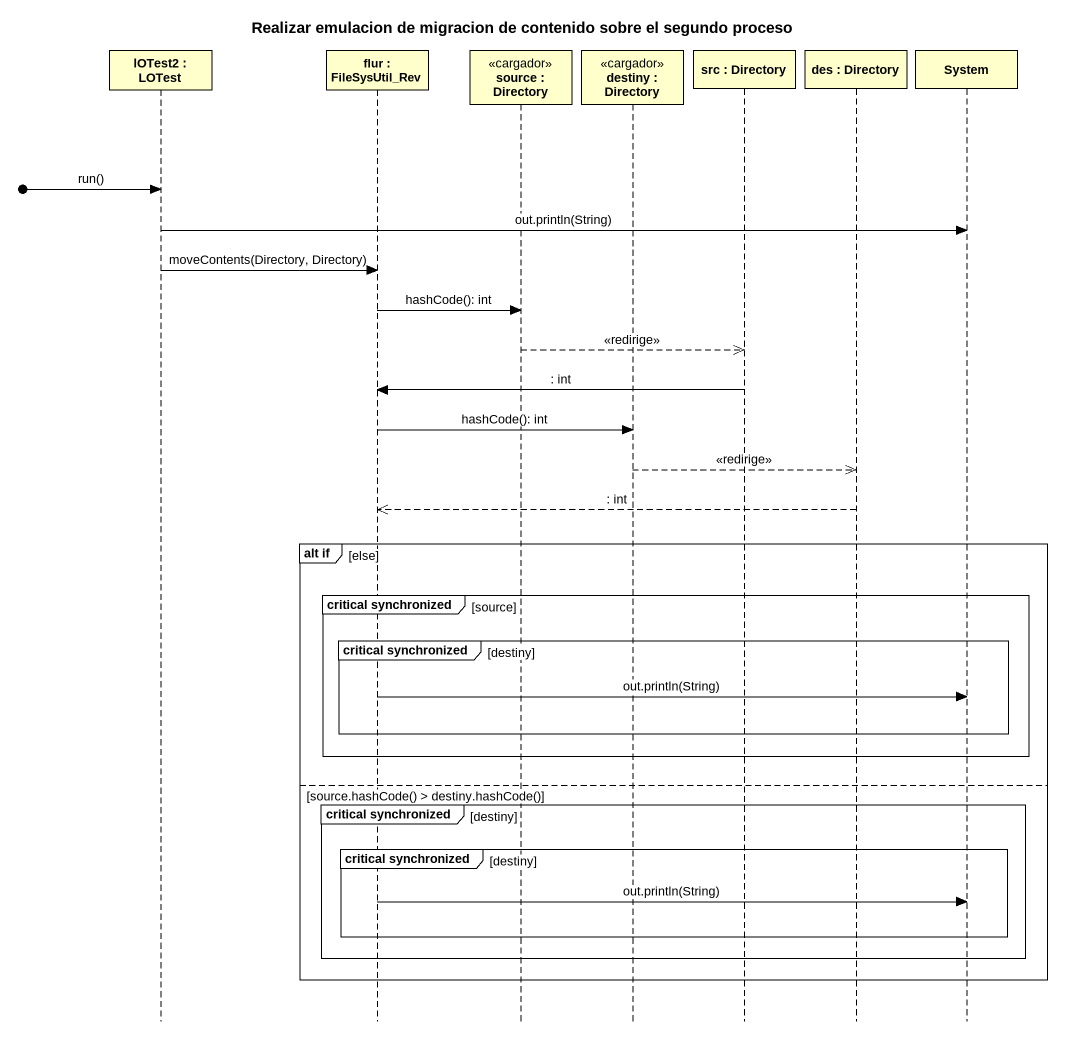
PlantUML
@startuml
title Realizar emulacion de migracion de contenido sobre el segundo proceso
hide footbox
participant "lOTest2 : LOTest" as lOTest2
participant "flur : FileSysUtil_Rev" as flur
participant "source : Directory" as source <<cargador>>
participant "destiny : Directory" as destiny <<cargador>>
participant "src : Directory" as src
participant "des : Directory" as des
participant System

[o-> lOTest2 : run()
lOTest2 -> System : out.println(String)
lOTest2 -> flur : moveContents(Directory, Directory)
flur -> source : hashCode(): int
source -->> src : <<redirige>>
src -> flur : : int
flur -> destiny : hashCode(): int
destiny -->> des : <<redirige>>
des -->> flur : : int
group alt if [else]
  group critical synchronized [source]
    group critical synchronized [destiny]
      flur -> System : out.println(String)
    end
  end
else source.hashCode() > destiny.hashCode()
  group critical synchronized [destiny]
    group critical synchronized [destiny]
      flur -> System : out.println(String)
    end
  end
end
@enduml
